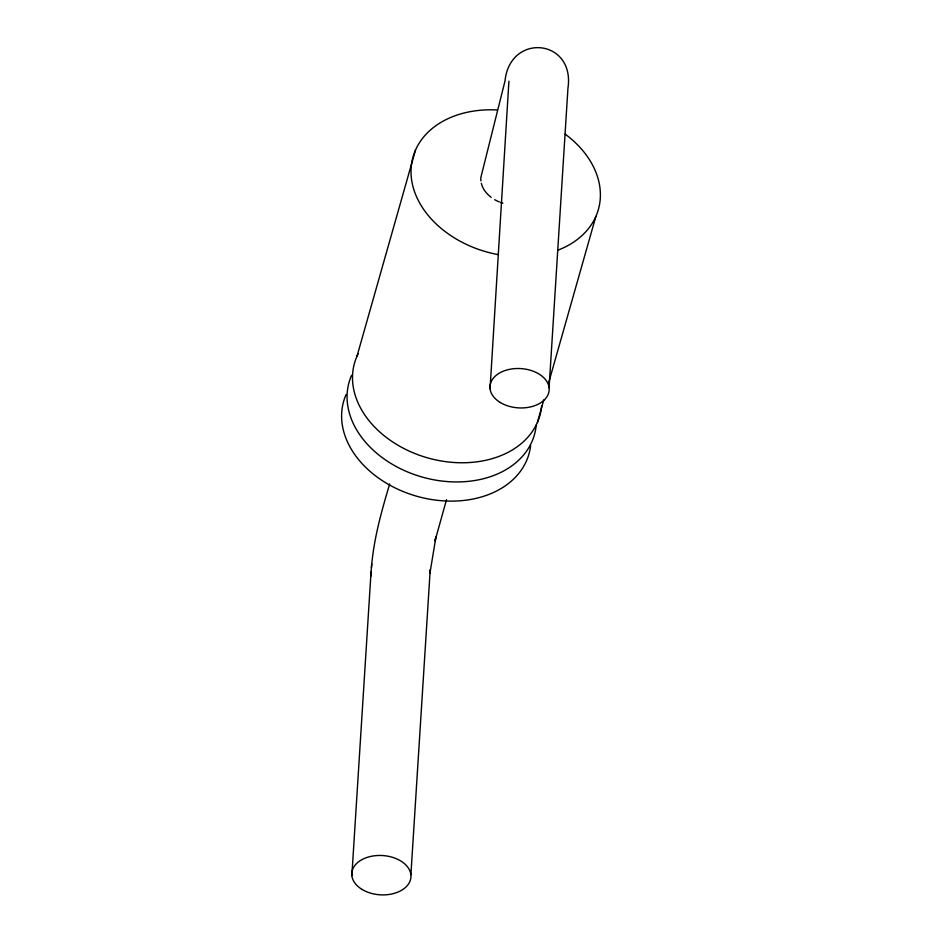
<?xml version="1.0" encoding="UTF-8"?>
<svg xmlns="http://www.w3.org/2000/svg" width="942" height="942" viewBox="0 0 942 942"><rect width="100%" height="100%" fill="white"/><g stroke="black" fill="none" stroke-linecap="round" stroke-linejoin="round"><path stroke-width="1.41" d="M351.849 875.66L371.054 571.947M410.889 874.706L430.223 569.757L429.929 573.254L435.969 536.763L435.004 540.885L446.508 499.719M490.064 388.705L508.927 81.212M549.092 387.751L567.932 88.43C575.456 38.893 510.022 32.216 505.006 80.977L480.879 177.379A29.638 22.255 14 0 0 480.903 180.923M371.454 567.473C373.727 538.942 381.498 511.259 389.694 483.964M370.665 576.681L371.737 563.964M357.018 356.158L415.504 150.061M537.376 422.511L543.781 399.926M548.585 382.994L595.874 216.425M502.887 203.201A29.638 22.255 14 0 1 500.449 202.377M499.26 201.918A29.638 22.255 14 0 1 494.691 199.669M491.182 197.337A29.638 22.255 14 0 1 481.327 183.301M536.21 425.03A96.319 71.286 15.8 0 1 423.994 477.559A96.319 71.286 15.8 0 1 351.578 375.328M541.662 405.861A96.319 71.286 15.8 0 1 427.586 457.871A96.319 71.286 15.8 0 1 358.243 353.556M565.153 134.117A96.319 71.286 15.8 0 1 557.605 250.278M498.436 254.658A96.319 71.286 15.8 0 1 411.006 172.127A96.319 71.286 15.8 0 1 497.093 109.967M530.629 445.625A96.319 71.286 15.8 0 1 417.624 496.481A96.319 71.286 15.8 0 1 346.126 394.498M500.32 402.517A29.638 19.676 3.6 0 0 548.68 392.873A29.638 19.676 3.6 0 0 509.74 369.299A29.638 19.676 3.6 0 0 500.32 402.517M362.105 889.46A29.638 19.676 3.6 0 0 410.465 879.828A29.638 19.676 3.6 0 0 371.525 856.254A29.638 19.676 3.6 0 0 362.105 889.46"/></g></svg>
